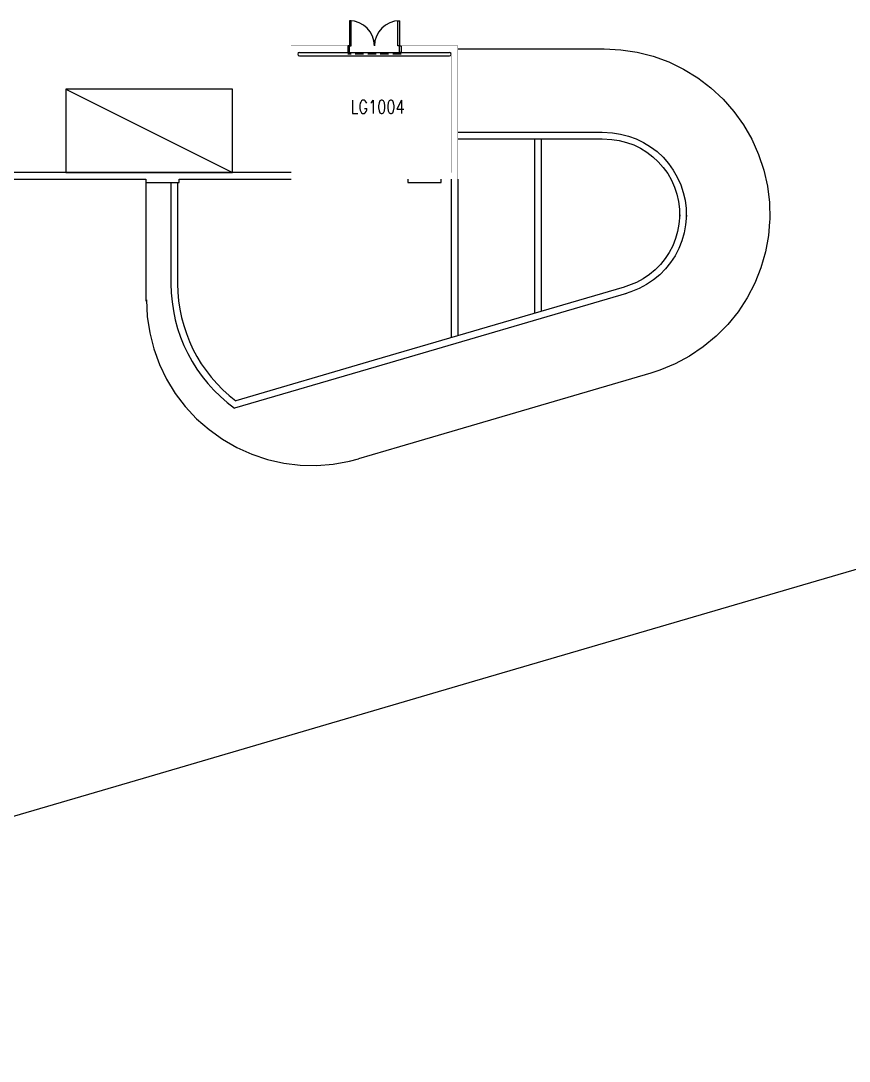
# Model space of a CAD drawing. Extents: x -163000 to 184253, y -124935 to 90032.
# Drawn here: x -102850 to -78017, y -124935 to -93750 of the extents above; entities that cross this region are included whole.
import ezdxf

# ---------------------------------------------------------------- set-up
doc = ezdxf.new("R2010")
doc.units = 0
doc.header["$LTSCALE"] = 1000
doc.header["$MEASUREMENT"] = 0
doc.linetypes.add('s1118a$0$HIDDEN', pattern=[0.375, 0.25, -0.125])
doc.layers.get('0').update_dxf_attribs({"linetype": 'CONTINUOUS'})
for name, color, linetype in [('s1118a$0$20', 7, 'CONTINUOUS'), ('s1118a$0$23', 7, 'CONTINUOUS'), ('s1118a$0$25', 7, 'CONTINUOUS'), ('s1118a$0$30', 2, 'CONTINUOUS'), ('s1118a$0$42', 7, 'CONTINUOUS'), ('s1118a$0$45', 7, 'CONTINUOUS'), ('s1118a$0$5', 7, 'CONTINUOUS'), ('s1118a$0$ROOM-NO', 4, 'CONTINUOUS')]:
    doc.layers.add(name, color=color, linetype=linetype)
doc.styles.add('s1118a$0$STANDARD', font='SIMPLEX', dxfattribs={"width": 0.8})

# ---------------------------------------------------------------- blocks, each defined once
blk = doc.blocks.new('s1118a$0$D1600A')
at = {"layer": 's1118a$0$30', "linetype": 'Continuous'}
for points in [[(0.05, 0.2), (0.1, 0.2), (0.1, 0.95), (0.05, 0.95)], [(1.55, 0.2), (1.5, 0.2), (1.5, 0.95), (1.55, 0.95)], [(0, 0), (0.05, 0), (0.05, 0.2), (0, 0.2)], [(1.6, 0), (1.55, 0), (1.55, 0.2), (1.6, 0.2)]]:
    blk.add_lwpolyline(points, close=True, dxfattribs=at)
for centre, start, end in [((0.05, 0.2), 0, 90), ((1.550003, 0.2), 90, 180)]:
    blk.add_arc(centre, 0.750001, start, end, dxfattribs=at)
blk = doc.blocks.new('s1118a$0$CPARK')
at = {"layer": 's1118a$0$5', "color": 14, "linetype": 'Continuous'}
blk.add_line((0, 0), (2.5, 5), dxfattribs=at)
blk.add_lwpolyline([(0, 0), (2.5, 0), (2.5, 5), (0, 5)], close=True, dxfattribs=at)
blk = doc.blocks.new('s1118a')
at = {"layer": 's1118a$0$20', "color": 14, "linetype": 'Continuous', "const_width": 5}
blk.add_lwpolyline([(-94750, -94500), (-93050, -94500), (-93050, -94700), (-94550, -94700), (-94550, -98300), (-89950, -98300), (-89950, -94700), (-91450, -94700), (-91450, -94500), (-89750, -94500), (-89750, -98500), (-94750, -98500)], close=True, dxfattribs=at)
at = {"layer": 's1118a$0$23', "color": 14, "linetype": 'Continuous'}
blk.add_line((-94750, -98300), (-123500, -98300), dxfattribs=at)
for points in [[(-123500, -98500), (-123500, -98600), (-122500, -98600), (-122500, -98500), (-121000, -98500), (-121000, -98600), (-120000, -98600), (-120000, -98500), (-113750, -98500), (-113750, -98600), (-112750, -98600), (-112750, -98500), (-106415, -98500), (-106415, -98600), (-105415, -98600), (-105415, -98500), (-102500, -98500), (-101500, -98500), (-99101, -98500), (-99101, -98600), (-98101, -98600), (-98101, -98500), (-94750, -98500)], [(-91250, -98500), (-91250, -98600), (-90250, -98600), (-90250, -98500)]]:
    blk.add_lwpolyline(points, dxfattribs=at)
at = {"layer": 's1118a$0$25', "color": 10, "linetype": 'Continuous'}
for p, q in [((-89735, -94591), (-85358, -94591)), ((-89735, -97091), (-85421, -97091)), ((-89735, -97291), (-85425, -97291)), ((-87450, -97291), (-87450, -102518)), ((-87250, -97291), (-87250, -102459)), ((-89950, -98500), (-89950, -103250)), ((-89750, -98500), (-89750, -103192)), ((-99101, -98600), (-99101, -102150)), ((-98350, -98600), (-98350, -101629)), ((-98150, -98600), (-98150, -101629))]:
    blk.add_line(p, q, dxfattribs=at)
for points in [[(-85358, -94591), (-84862, -94616), (-84373, -94690), (-83893, -94812), (-83427, -94982), (-82981, -95197), (-82558, -95456), (-82163, -95756), (-81800, -96094), (-81473, -96467), (-81185, -96870), (-80938, -97300), (-80736, -97754), (-80578, -98224), (-80471, -98707), (-80411, -99199), (-80400, -99695), (-80407, -99780)], [(-85425, -97291), (-85132, -97306), (-84909, -97340), (-84690, -97395), (-84478, -97472), (-84275, -97570), (-84083, -97688), (-83904, -97824), (-83740, -97977), (-83592, -98146), (-83459, -98331), (-83348, -98524), (-83254, -98735), (-83183, -98948), (-83135, -99164), (-83107, -99393), (-83102, -99626)], [(-85421, -97091), (-85112, -97106), (-84869, -97143), (-84631, -97204), (-84400, -97288), (-84179, -97395), (-83970, -97523), (-83775, -97671), (-83596, -97837), (-83435, -98022), (-83291, -98223), (-83170, -98434), (-83068, -98662), (-82990, -98895), (-82938, -99130), (-82907, -99378), (-82902, -99621)], [(-83098, -99563), (-83120, -99841), (-83160, -100064), (-83223, -100279), (-83306, -100490), (-83410, -100690), (-83534, -100878), (-83675, -101054), (-83833, -101213), (-84008, -101358), (-84194, -101483), (-84396, -101591), (-84630, -101688), (-84792, -101740)], [(-82899, -99579), (-82922, -99867), (-82966, -100109), (-83033, -100344), (-83124, -100573), (-83238, -100791), (-83372, -100996), (-83526, -101187), (-83698, -101361), (-83888, -101518), (-84091, -101654), (-84310, -101772), (-84560, -101876), (-84731, -101930)], [(-80407, -99780), (-80440, -100190), (-80528, -100678), (-80665, -101154), (-80848, -101614), (-81077, -102055), (-81348, -102469), (-81660, -102856), (-82008, -103207), (-82390, -103524), (-82802, -103800), (-83239, -104034), (-83697, -104224), (-83964, -104310)], [(-84698, -101920), (-92198, -104117), (-96442, -105360)], [(-84759, -101729), (-92254, -103925), (-96403, -105140)], [(-99085, -102118), (-99059, -102614), (-98986, -103104), (-98862, -103585), (-98693, -104050), (-98478, -104496), (-98219, -104919), (-97918, -105313), (-97581, -105676), (-97208, -106003), (-96805, -106292), (-96375, -106538), (-95922, -106741), (-95452, -106897), (-94968, -107006), (-94476, -107066), (-93980, -107076), (-93486, -107037), (-92998, -106948), (-92731, -106878)], [(-51338, -102443), (-60630, -105164), (-70227, -107976), (-79823, -110788), (-89420, -113598), (-99017, -116410), (-108613, -119222), (-112284, -120296), (-118237, -122026), (-128032, -124654), (-129261, -124935)], [(-83964, -104310), (-91495, -106516), (-92731, -106878)]]:
    blk.add_lwpolyline(points, dxfattribs=at)
for radius, end in [(4600, 234.1892), (4400, 232.9271)]:
    blk.add_arc((-93750, -101629), radius, 180, end, dxfattribs=at)
at = {"layer": 's1118a$0$42', "color": 2, "linetype": 's1118a$0$HIDDEN'}
blk.add_line((-91450, -94754), (-93050, -94754), dxfattribs=at)
at = {"layer": 's1118a$0$45', "color": 3, "linetype": 'Continuous'}
for p, q in [((-94500, -94700), (-90000, -94700)), ((-94500, -94800), (-90000, -94800))]:
    blk.add_line(p, q, dxfattribs=at)
for centre, start, end in [((-94500, -94750), 90, 270), ((-90000, -94750), 270, 90)]:
    blk.add_arc(centre, 50, start, end, dxfattribs=at)
at = {"xscale": 999.9979999999999, "yscale": 999.9979999999999, "zscale": 1000}
blk.add_blockref('s1118a$0$D1600A', (-93050, -94700), dxfattribs=at)
at = {"layer": 's1118a$0$5', "xscale": 999.9979999999999, "yscale": 999.9979999999999, "zscale": 1000, "rotation": 270}
blk.add_blockref('s1118a$0$CPARK', (-101500, -95800), dxfattribs=at)
at = {"layer": 's1118a$0$ROOM-NO', "style": 's1118a$0$STANDARD', "width": 0.8}
blk.add_text('LG1004', height=400, dxfattribs=at).set_placement((-92962, -96528))

msp = doc.modelspace()

# ---------------------------------------------------------------- block references
msp.add_blockref('s1118a', (0, 0))

doc.saveas('drawing.dxf')
